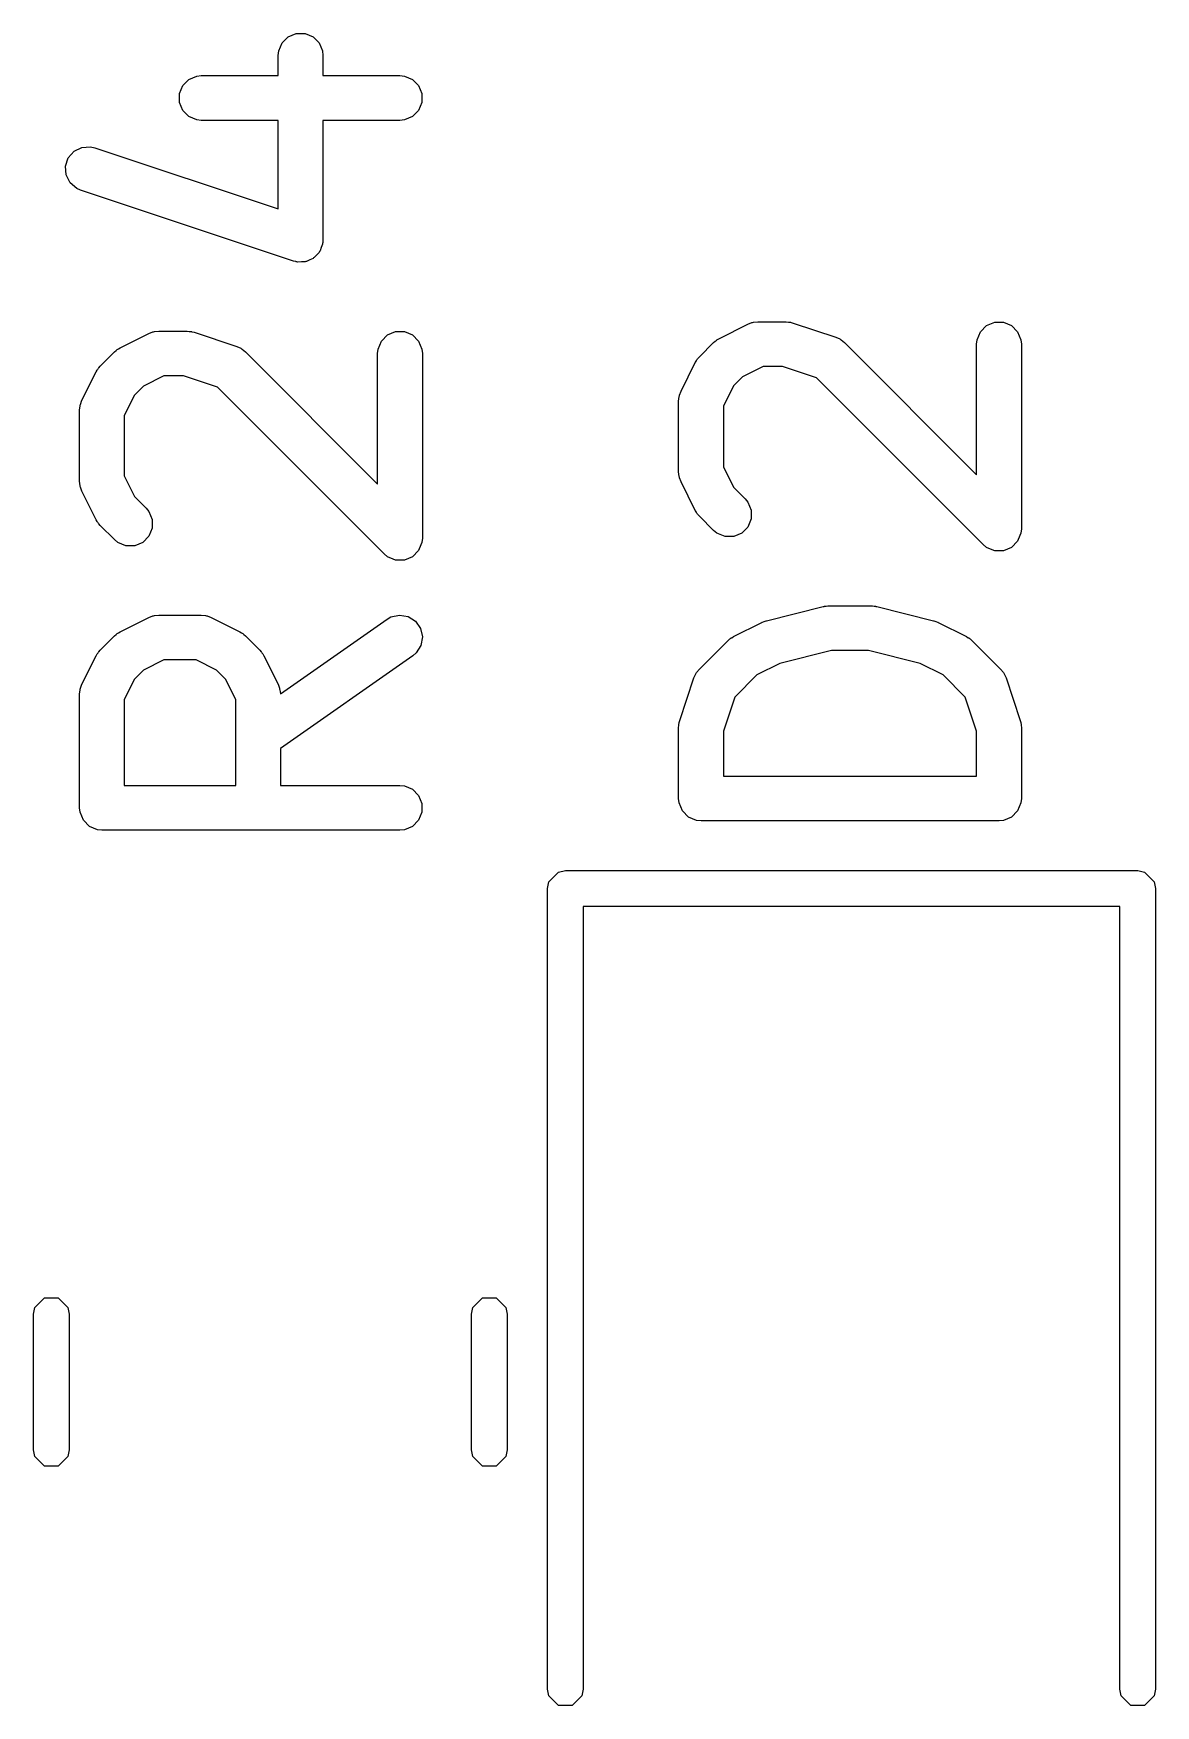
# Model space of a CAD drawing. Header units: inches. Extents: x 1.99 to 4.41, y -4.34 to -2.1.
# Drawn here: x 3.6128 to 3.761, y -3.3605 to -3.1396 of the extents above; entities that cross this region are included whole.
import ezdxf

# ---------------------------------------------------------------- set-up
doc = ezdxf.new("R2010")
doc.units = ezdxf.units.IN
doc.header["$MEASUREMENT"] = 0
doc.layers.add('BLACK', color=250, linetype='CONTINUOUS')

msp = doc.modelspace()

# ---------------------------------------------------------------- linework, layer by layer
at = {"layer": 'BLACK', "linetype": 'CONTINUOUS'}
for p, q in [((3.64645, -3.14008), (3.64751, -3.13964)), ((3.64751, -3.13964), (3.64867, -3.13964)), ((3.64867, -3.13964), (3.64973, -3.14008)), ((3.64514, -3.14254), (3.64519, -3.14196)), ((3.64519, -3.14196), (3.64563, -3.1409)), ((3.64563, -3.1409), (3.64645, -3.14008)), ((3.64973, -3.14008), (3.65055, -3.1409)), ((3.65055, -3.1409), (3.65099, -3.14196)), ((3.65099, -3.14196), (3.65104, -3.14254)), ((3.64514, -3.14521), (3.64514, -3.14254)), ((3.65104, -3.14254), (3.65104, -3.14521)), ((3.63251, -3.14652), (3.63333, -3.14571)), ((3.63333, -3.14571), (3.63439, -3.14527)), ((3.63439, -3.14527), (3.63497, -3.14521)), ((3.63497, -3.14521), (3.64514, -3.14521)), ((3.65104, -3.14521), (3.66121, -3.14521)), ((3.66121, -3.14521), (3.66179, -3.14527)), ((3.66179, -3.14527), (3.66285, -3.14571)), ((3.66285, -3.14571), (3.66367, -3.14652)), ((3.63207, -3.14759), (3.63251, -3.14652)), ((3.63207, -3.14874), (3.63207, -3.14759)), ((3.66367, -3.14652), (3.66411, -3.14759)), ((3.66411, -3.14759), (3.66411, -3.14874)), ((3.63251, -3.1498), (3.63207, -3.14874)), ((3.63333, -3.15062), (3.63251, -3.1498)), ((3.63439, -3.15106), (3.63333, -3.15062)), ((3.66285, -3.15062), (3.66179, -3.15106)), ((3.66367, -3.1498), (3.66285, -3.15062)), ((3.66411, -3.14874), (3.66367, -3.1498)), ((3.63497, -3.15112), (3.63439, -3.15106)), ((3.64514, -3.15112), (3.63497, -3.15112)), ((3.64514, -3.16281), (3.64514, -3.15112)), ((3.66121, -3.15112), (3.65104, -3.15112)), ((3.65104, -3.15112), (3.65104, -3.16691)), ((3.66179, -3.15106), (3.66121, -3.15112)), ((3.6174, -3.15607), (3.61816, -3.1552)), ((3.61816, -3.1552), (3.61919, -3.15469)), ((3.61919, -3.15469), (3.62034, -3.15461)), ((3.62034, -3.15461), (3.6209, -3.15474)), ((3.6209, -3.15474), (3.64514, -3.16281)), ((3.61704, -3.15717), (3.6174, -3.15607)), ((3.61712, -3.15832), (3.61704, -3.15717)), ((3.61764, -3.15935), (3.61712, -3.15832)), ((3.61851, -3.1601), (3.61764, -3.15935)), ((3.61903, -3.16034), (3.61851, -3.1601)), ((3.64716, -3.16971), (3.61903, -3.16034)), ((3.65055, -3.16855), (3.65021, -3.16889)), ((3.65059, -3.16845), (3.65055, -3.16855)), ((3.65066, -3.16837), (3.65059, -3.16845)), ((3.6508, -3.16792), (3.65066, -3.16837)), ((3.65099, -3.16749), (3.6508, -3.16792)), ((3.651, -3.16734), (3.65099, -3.16749)), ((3.65102, -3.16728), (3.651, -3.16734)), ((3.65104, -3.16691), (3.65101, -3.1672)), ((3.65101, -3.1672), (3.65102, -3.16728)), ((3.64744, -3.16978), (3.64716, -3.16971)), ((3.64751, -3.16981), (3.64744, -3.16978)), ((3.64757, -3.16981), (3.64751, -3.16981)), ((3.64772, -3.16984), (3.64757, -3.16981)), ((3.64819, -3.16981), (3.64772, -3.16984)), ((3.64867, -3.16981), (3.64819, -3.16981)), ((3.64876, -3.16977), (3.64867, -3.16981)), ((3.64887, -3.16976), (3.64876, -3.16977)), ((3.64929, -3.16955), (3.64887, -3.16976)), ((3.64973, -3.16937), (3.64929, -3.16955)), ((3.64981, -3.16929), (3.64973, -3.16937)), ((3.6499, -3.16924), (3.64981, -3.16929)), ((3.65021, -3.16889), (3.6499, -3.16924)), ((3.62427, -3.18114), (3.62802, -3.17927)), ((3.62802, -3.17927), (3.62856, -3.17906)), ((3.62856, -3.17906), (3.62867, -3.17905)), ((3.62867, -3.17905), (3.62877, -3.17901)), ((3.62877, -3.17901), (3.62934, -3.17896)), ((3.62934, -3.17896), (3.63309, -3.17896)), ((3.63309, -3.17896), (3.63338, -3.17898)), ((3.63338, -3.17898), (3.63346, -3.17898)), ((3.63346, -3.17898), (3.63356, -3.179)), ((3.63356, -3.179), (3.63367, -3.17901)), ((3.63367, -3.17901), (3.63374, -3.17904)), ((3.63374, -3.17904), (3.63403, -3.17911)), ((3.63403, -3.17911), (3.63965, -3.18098)), ((3.65876, -3.18027), (3.65957, -3.17945)), ((3.65957, -3.17945), (3.66064, -3.17901)), ((3.66064, -3.17901), (3.66179, -3.17901)), ((3.66179, -3.17901), (3.66285, -3.17945)), ((3.66285, -3.17945), (3.66367, -3.18027)), ((3.70341, -3.17991), (3.70716, -3.17804)), ((3.70716, -3.17804), (3.7077, -3.17783)), ((3.7077, -3.17783), (3.7078, -3.17783)), ((3.7078, -3.17783), (3.7079, -3.17778)), ((3.7079, -3.17778), (3.70848, -3.17773)), ((3.70848, -3.17773), (3.71223, -3.17773)), ((3.71223, -3.17773), (3.71252, -3.17776)), ((3.71252, -3.17776), (3.71259, -3.17775)), ((3.71259, -3.17775), (3.7127, -3.17777)), ((3.7127, -3.17777), (3.7128, -3.17778)), ((3.7128, -3.17778), (3.71287, -3.17781)), ((3.71287, -3.17781), (3.71316, -3.17788)), ((3.71316, -3.17788), (3.71878, -3.17975)), ((3.73745, -3.1801), (3.73789, -3.17904)), ((3.73789, -3.17904), (3.73871, -3.17823)), ((3.73871, -3.17823), (3.73977, -3.17778)), ((3.73977, -3.17778), (3.74092, -3.17778)), ((3.74092, -3.17778), (3.74199, -3.17823)), ((3.74199, -3.17823), (3.7428, -3.17904)), ((3.7428, -3.17904), (3.74324, -3.1801)), ((3.62163, -3.18357), (3.6235, -3.1817)), ((3.6235, -3.1817), (3.62373, -3.18151)), ((3.62373, -3.18151), (3.62378, -3.18145)), ((3.62378, -3.18145), (3.62387, -3.18139)), ((3.62387, -3.18139), (3.62395, -3.18133)), ((3.62395, -3.18133), (3.62402, -3.1813)), ((3.62402, -3.1813), (3.62427, -3.18114)), ((3.63965, -3.18098), (3.64018, -3.18122)), ((3.64018, -3.18122), (3.64026, -3.18129)), ((3.64026, -3.18129), (3.64036, -3.18133)), ((3.64036, -3.18133), (3.6408, -3.1817)), ((3.6408, -3.1817), (3.65826, -3.19915)), ((3.65826, -3.18191), (3.65832, -3.18133)), ((3.65832, -3.18133), (3.65876, -3.18027)), ((3.66367, -3.18027), (3.66411, -3.18133)), ((3.66411, -3.18133), (3.66417, -3.18191)), ((3.70076, -3.18234), (3.70264, -3.18047)), ((3.70264, -3.18047), (3.70287, -3.18028)), ((3.70287, -3.18028), (3.70292, -3.18022)), ((3.70292, -3.18022), (3.70301, -3.18017)), ((3.70301, -3.18017), (3.70309, -3.1801)), ((3.70309, -3.1801), (3.70316, -3.18007)), ((3.70316, -3.18007), (3.70341, -3.17991)), ((3.71878, -3.17975), (3.71931, -3.17999)), ((3.71931, -3.17999), (3.71939, -3.18006)), ((3.71939, -3.18006), (3.71949, -3.1801)), ((3.71949, -3.1801), (3.71994, -3.18047)), ((3.71994, -3.18047), (3.73739, -3.19792)), ((3.73739, -3.18068), (3.73745, -3.1801)), ((3.73739, -3.19792), (3.73739, -3.18068)), ((3.74324, -3.1801), (3.7433, -3.18068)), ((3.7433, -3.18068), (3.7433, -3.20505)), ((3.62123, -3.18409), (3.62126, -3.18402)), ((3.62126, -3.18402), (3.62133, -3.18394)), ((3.62133, -3.18394), (3.62139, -3.18385)), ((3.62139, -3.18385), (3.62144, -3.1838)), ((3.62144, -3.1838), (3.62163, -3.18357)), ((3.65826, -3.19915), (3.65826, -3.18191)), ((3.66417, -3.18191), (3.66417, -3.20628)), ((3.69834, -3.18686), (3.70021, -3.18311)), ((3.70021, -3.18311), (3.70037, -3.18286)), ((3.70037, -3.18286), (3.7004, -3.18279)), ((3.7004, -3.18279), (3.70046, -3.18271)), ((3.70046, -3.18271), (3.70052, -3.18262)), ((3.70052, -3.18262), (3.70058, -3.18257)), ((3.70058, -3.18257), (3.70076, -3.18234)), ((3.70917, -3.18363), (3.70648, -3.18498)), ((3.71175, -3.18363), (3.70917, -3.18363)), ((3.71625, -3.18514), (3.71175, -3.18363)), ((3.6192, -3.18809), (3.62108, -3.18434)), ((3.62108, -3.18434), (3.62123, -3.18409)), ((3.62734, -3.18621), (3.62614, -3.18741)), ((3.63004, -3.18486), (3.62734, -3.18621)), ((3.63261, -3.18486), (3.63004, -3.18486)), ((3.63712, -3.18636), (3.63261, -3.18486)), ((3.70528, -3.18618), (3.70393, -3.18888)), ((3.70648, -3.18498), (3.70528, -3.18618)), ((3.73826, -3.20714), (3.71625, -3.18514)), ((3.619, -3.18863), (3.6192, -3.18809)), ((3.62614, -3.18741), (3.6248, -3.1901)), ((3.65913, -3.20837), (3.63712, -3.18636)), ((3.69802, -3.18818), (3.69808, -3.1876)), ((3.69802, -3.19755), (3.69802, -3.18818)), ((3.69808, -3.1876), (3.69812, -3.18751)), ((3.69812, -3.18751), (3.69813, -3.1874)), ((3.69813, -3.1874), (3.69834, -3.18686)), ((3.61889, -3.18941), (3.61895, -3.18883)), ((3.61889, -3.19878), (3.61889, -3.18941)), ((3.61895, -3.18883), (3.61899, -3.18873)), ((3.61899, -3.18873), (3.619, -3.18863)), ((3.6248, -3.1901), (3.6248, -3.19808)), ((3.70393, -3.18888), (3.70393, -3.19686)), ((3.70393, -3.19686), (3.70528, -3.19955)), ((3.61895, -3.19936), (3.61889, -3.19878)), ((3.61899, -3.19946), (3.61895, -3.19936)), ((3.619, -3.19956), (3.61899, -3.19946)), ((3.6248, -3.19808), (3.62614, -3.20078)), ((3.69808, -3.19813), (3.69802, -3.19755)), ((3.69812, -3.19823), (3.69808, -3.19813)), ((3.69813, -3.19833), (3.69812, -3.19823)), ((3.69834, -3.19887), (3.69813, -3.19833)), ((3.70021, -3.20262), (3.69834, -3.19887)), ((3.6192, -3.2001), (3.619, -3.19956)), ((3.62108, -3.20385), (3.6192, -3.2001)), ((3.62614, -3.20078), (3.62768, -3.20232)), ((3.70528, -3.19955), (3.70681, -3.20109)), ((3.70681, -3.20109), (3.70718, -3.20154)), ((3.70718, -3.20154), (3.70762, -3.2026)), ((3.62123, -3.2041), (3.62108, -3.20385)), ((3.62768, -3.20232), (3.62805, -3.20277)), ((3.62805, -3.20277), (3.62849, -3.20383)), ((3.62849, -3.20383), (3.62849, -3.20498)), ((3.70037, -3.20287), (3.70021, -3.20262)), ((3.7004, -3.20294), (3.70037, -3.20287)), ((3.70046, -3.20302), (3.7004, -3.20294)), ((3.70052, -3.20311), (3.70046, -3.20302)), ((3.70058, -3.20316), (3.70052, -3.20311)), ((3.70076, -3.20339), (3.70058, -3.20316)), ((3.70264, -3.20527), (3.70076, -3.20339)), ((3.70762, -3.20375), (3.70718, -3.20482)), ((3.70762, -3.2026), (3.70762, -3.20375)), ((3.62126, -3.20417), (3.62123, -3.2041)), ((3.62133, -3.20425), (3.62126, -3.20417)), ((3.62139, -3.20434), (3.62133, -3.20425)), ((3.62144, -3.20439), (3.62139, -3.20434)), ((3.62163, -3.20462), (3.62144, -3.20439)), ((3.6235, -3.20649), (3.62163, -3.20462)), ((3.62805, -3.20605), (3.62723, -3.20686)), ((3.62849, -3.20498), (3.62805, -3.20605)), ((3.70309, -3.20563), (3.70264, -3.20527)), ((3.70415, -3.20607), (3.70309, -3.20563)), ((3.7053, -3.20607), (3.70415, -3.20607)), ((3.70637, -3.20563), (3.7053, -3.20607)), ((3.70718, -3.20482), (3.70637, -3.20563)), ((3.74311, -3.20594), (3.7428, -3.20669)), ((3.74324, -3.20563), (3.74311, -3.20594)), ((3.7433, -3.20505), (3.74324, -3.20563)), ((3.62395, -3.20686), (3.6235, -3.20649)), ((3.62502, -3.2073), (3.62395, -3.20686)), ((3.62617, -3.2073), (3.62502, -3.2073)), ((3.62723, -3.20686), (3.62617, -3.2073)), ((3.66367, -3.20792), (3.66285, -3.20874)), ((3.66398, -3.20717), (3.66367, -3.20792)), ((3.66411, -3.20686), (3.66398, -3.20717)), ((3.66417, -3.20628), (3.66411, -3.20686)), ((3.73871, -3.20751), (3.73826, -3.20714)), ((3.73946, -3.20782), (3.73871, -3.20751)), ((3.73977, -3.20795), (3.73946, -3.20782)), ((3.74092, -3.20795), (3.73977, -3.20795)), ((3.73977, -3.20795), (3.73977, -3.20795)), ((3.74199, -3.20751), (3.74092, -3.20795)), ((3.7428, -3.20669), (3.74199, -3.20751)), ((3.65957, -3.20874), (3.65913, -3.20837)), ((3.66033, -3.20905), (3.65957, -3.20874)), ((3.66064, -3.20918), (3.66033, -3.20905)), ((3.66179, -3.20918), (3.66064, -3.20918)), ((3.66064, -3.20918), (3.66064, -3.20918)), ((3.66285, -3.20874), (3.66179, -3.20918)), ((3.62427, -3.21864), (3.62802, -3.21676)), ((3.62802, -3.21676), (3.62856, -3.21656)), ((3.62856, -3.21656), (3.62867, -3.21655)), ((3.62867, -3.21655), (3.62877, -3.21651)), ((3.62877, -3.21651), (3.62934, -3.21645)), ((3.62934, -3.21645), (3.63497, -3.21645)), ((3.63497, -3.21645), (3.63554, -3.21651)), ((3.63554, -3.21651), (3.63564, -3.21655)), ((3.63564, -3.21655), (3.63575, -3.21656)), ((3.63575, -3.21656), (3.63629, -3.21676)), ((3.63629, -3.21676), (3.64004, -3.21864)), ((3.64541, -3.22686), (3.65952, -3.21698)), ((3.65952, -3.21698), (3.66002, -3.2167)), ((3.66002, -3.2167), (3.66115, -3.21645)), ((3.66115, -3.21645), (3.66228, -3.21665)), ((3.66228, -3.21665), (3.66326, -3.21727)), ((3.70963, -3.21719), (3.71713, -3.21531)), ((3.71713, -3.21531), (3.71723, -3.2153)), ((3.71723, -3.2153), (3.71727, -3.21528)), ((3.71727, -3.21528), (3.71749, -3.21526)), ((3.71749, -3.21526), (3.71771, -3.21523)), ((3.71771, -3.21523), (3.71775, -3.21523)), ((3.71775, -3.21523), (3.71785, -3.21522)), ((3.71785, -3.21522), (3.72347, -3.21522)), ((3.72347, -3.21522), (3.72357, -3.21523)), ((3.72357, -3.21523), (3.72362, -3.21523)), ((3.72362, -3.21523), (3.72383, -3.21526)), ((3.72383, -3.21526), (3.72405, -3.21528)), ((3.72405, -3.21528), (3.72409, -3.2153)), ((3.72409, -3.2153), (3.72419, -3.21531)), ((3.72419, -3.21531), (3.73169, -3.21719)), ((3.62163, -3.22107), (3.6235, -3.21919)), ((3.6235, -3.21919), (3.62373, -3.219)), ((3.62373, -3.219), (3.62378, -3.21895)), ((3.62378, -3.21895), (3.62387, -3.21889)), ((3.62387, -3.21889), (3.62395, -3.21882)), ((3.62395, -3.21882), (3.62402, -3.21879)), ((3.62402, -3.21879), (3.62427, -3.21864)), ((3.64004, -3.21864), (3.64028, -3.21879)), ((3.64028, -3.21879), (3.64036, -3.21882)), ((3.64036, -3.21882), (3.64044, -3.21889)), ((3.64044, -3.21889), (3.64053, -3.21895)), ((3.64053, -3.21895), (3.64058, -3.219)), ((3.64058, -3.219), (3.6408, -3.21919)), ((3.6408, -3.21919), (3.64268, -3.22107)), ((3.66326, -3.21727), (3.66392, -3.21821)), ((3.66392, -3.21821), (3.66417, -3.21934)), ((3.66417, -3.21934), (3.66397, -3.22047)), ((3.70503, -3.21944), (3.70528, -3.21928)), ((3.70528, -3.21928), (3.70903, -3.21741)), ((3.70903, -3.21741), (3.70907, -3.21739)), ((3.70907, -3.21739), (3.70909, -3.21738)), ((3.70909, -3.21738), (3.70933, -3.21729)), ((3.70933, -3.21729), (3.70957, -3.2172)), ((3.70957, -3.2172), (3.70959, -3.2172)), ((3.70959, -3.2172), (3.70963, -3.21719)), ((3.73169, -3.21719), (3.73173, -3.2172)), ((3.73173, -3.2172), (3.73175, -3.2172)), ((3.73175, -3.2172), (3.73199, -3.21729)), ((3.73199, -3.21729), (3.73223, -3.21738)), ((3.73223, -3.21738), (3.73225, -3.21739)), ((3.73225, -3.21739), (3.73229, -3.21741)), ((3.73229, -3.21741), (3.73604, -3.21928)), ((3.73604, -3.21928), (3.73629, -3.21944)), ((3.62123, -3.22158), (3.62126, -3.22151)), ((3.62126, -3.22151), (3.62133, -3.22143)), ((3.62133, -3.22143), (3.62139, -3.22134)), ((3.62139, -3.22134), (3.62144, -3.22129)), ((3.62144, -3.22129), (3.62163, -3.22107)), ((3.64268, -3.22107), (3.64286, -3.22129)), ((3.64286, -3.22129), (3.64292, -3.22134)), ((3.64292, -3.22134), (3.64298, -3.22143)), ((3.64298, -3.22143), (3.64305, -3.22151)), ((3.64305, -3.22151), (3.64308, -3.22158)), ((3.66335, -3.22145), (3.66291, -3.22182)), ((3.66397, -3.22047), (3.66335, -3.22145)), ((3.70076, -3.22359), (3.70451, -3.21984)), ((3.70451, -3.21984), (3.70474, -3.21965)), ((3.70474, -3.21965), (3.70479, -3.21959)), ((3.70479, -3.21959), (3.70488, -3.21954)), ((3.70488, -3.21954), (3.70496, -3.21947)), ((3.70496, -3.21947), (3.70503, -3.21944)), ((3.71821, -3.22113), (3.71138, -3.22284)), ((3.72311, -3.22113), (3.71821, -3.22113)), ((3.72994, -3.22284), (3.72311, -3.22113)), ((3.73629, -3.21944), (3.73636, -3.21947)), ((3.73636, -3.21947), (3.73644, -3.21954)), ((3.73644, -3.21954), (3.73653, -3.21959)), ((3.73653, -3.21959), (3.73658, -3.21965)), ((3.73658, -3.21965), (3.73681, -3.21984)), ((3.73681, -3.21984), (3.74056, -3.22359)), ((3.6192, -3.22558), (3.62108, -3.22183)), ((3.62108, -3.22183), (3.62123, -3.22158)), ((3.62734, -3.22371), (3.62614, -3.2249)), ((3.63004, -3.22236), (3.62734, -3.22371)), ((3.63427, -3.22236), (3.63004, -3.22236)), ((3.63697, -3.22371), (3.63427, -3.22236)), ((3.63816, -3.2249), (3.63697, -3.22371)), ((3.64308, -3.22158), (3.64323, -3.22183)), ((3.64323, -3.22183), (3.64511, -3.22558)), ((3.66291, -3.22182), (3.64542, -3.23406)), ((3.7004, -3.22403), (3.70076, -3.22359)), ((3.71138, -3.22284), (3.70835, -3.22435)), ((3.73297, -3.22435), (3.72994, -3.22284)), ((3.74056, -3.22359), (3.74093, -3.22403)), ((3.619, -3.22612), (3.6192, -3.22558)), ((3.62614, -3.2249), (3.6248, -3.2276)), ((3.63951, -3.2276), (3.63816, -3.2249)), ((3.64511, -3.22558), (3.64531, -3.22612)), ((3.69818, -3.23037), (3.70005, -3.22474)), ((3.70005, -3.22474), (3.70029, -3.22421)), ((3.70029, -3.22421), (3.70036, -3.22413)), ((3.70036, -3.22413), (3.7004, -3.22403)), ((3.70835, -3.22435), (3.70543, -3.22727)), ((3.73589, -3.22727), (3.73297, -3.22435)), ((3.74093, -3.22403), (3.74097, -3.22413)), ((3.74097, -3.22413), (3.74104, -3.22421)), ((3.74104, -3.22421), (3.74127, -3.22474)), ((3.74127, -3.22474), (3.74315, -3.23037)), ((3.61889, -3.2269), (3.61895, -3.22633)), ((3.61889, -3.2419), (3.61889, -3.2269)), ((3.61895, -3.22633), (3.61899, -3.22623)), ((3.61899, -3.22623), (3.619, -3.22612)), ((3.6248, -3.2276), (3.6248, -3.23895)), ((3.63951, -3.23895), (3.63951, -3.2276)), ((3.64531, -3.22612), (3.64532, -3.22623)), ((3.64532, -3.22623), (3.64536, -3.22633)), ((3.64536, -3.22633), (3.64541, -3.22686)), ((3.70543, -3.22727), (3.70393, -3.23178)), ((3.73739, -3.23178), (3.73589, -3.22727)), ((3.69811, -3.23065), (3.69818, -3.23037)), ((3.74315, -3.23037), (3.74321, -3.23065)), ((3.69802, -3.2313), (3.69805, -3.23101)), ((3.69802, -3.24067), (3.69802, -3.2313)), ((3.69805, -3.23093), (3.69807, -3.23083)), ((3.69805, -3.23101), (3.69805, -3.23093)), ((3.69807, -3.23083), (3.69808, -3.23072)), ((3.69808, -3.23072), (3.69811, -3.23065)), ((3.70393, -3.23178), (3.70393, -3.23772)), ((3.73739, -3.23772), (3.73739, -3.23178)), ((3.74321, -3.23065), (3.74324, -3.23072)), ((3.74324, -3.23072), (3.74325, -3.23083)), ((3.74325, -3.23083), (3.74328, -3.23093)), ((3.74328, -3.23093), (3.74327, -3.23101)), ((3.74327, -3.23101), (3.7433, -3.2313)), ((3.7433, -3.2313), (3.7433, -3.24067)), ((3.64542, -3.23406), (3.64542, -3.23895)), ((3.6248, -3.23895), (3.63951, -3.23895)), ((3.64542, -3.23895), (3.66121, -3.23895)), ((3.66121, -3.23895), (3.66179, -3.239)), ((3.66179, -3.239), (3.66285, -3.23945)), ((3.70393, -3.23772), (3.73739, -3.23772)), ((3.66285, -3.23945), (3.66367, -3.24026)), ((3.66367, -3.24026), (3.66411, -3.24132)), ((3.66411, -3.24132), (3.66411, -3.24248)), ((3.69808, -3.24125), (3.69802, -3.24067)), ((3.69852, -3.24231), (3.69808, -3.24125)), ((3.74324, -3.24125), (3.7428, -3.24231)), ((3.7433, -3.24067), (3.74324, -3.24125)), ((3.61895, -3.24248), (3.61889, -3.2419)), ((3.61939, -3.24354), (3.61895, -3.24248)), ((3.6202, -3.24436), (3.61939, -3.24354)), ((3.66367, -3.24354), (3.66285, -3.24436)), ((3.66411, -3.24248), (3.66367, -3.24354)), ((3.69934, -3.24313), (3.69852, -3.24231)), ((3.7004, -3.24357), (3.69934, -3.24313)), ((3.70098, -3.24363), (3.7004, -3.24357)), ((3.74035, -3.24363), (3.70098, -3.24363)), ((3.74092, -3.24357), (3.74035, -3.24363)), ((3.74199, -3.24313), (3.74092, -3.24357)), ((3.7428, -3.24231), (3.74199, -3.24313)), ((3.62127, -3.2448), (3.6202, -3.24436)), ((3.62184, -3.24485), (3.62127, -3.2448)), ((3.66121, -3.24485), (3.62184, -3.24485)), ((3.66179, -3.2448), (3.66121, -3.24485)), ((3.66285, -3.24436), (3.66179, -3.2448)), ((3.68217, -3.25038), (3.68307, -3.2502)), ((3.68307, -3.2502), (3.75866, -3.2502)), ((3.75866, -3.2502), (3.75957, -3.25038)), ((3.68071, -3.25256), (3.68089, -3.25166)), ((3.68089, -3.25166), (3.68217, -3.25038)), ((3.75957, -3.25038), (3.76084, -3.25166)), ((3.76084, -3.25166), (3.76102, -3.25256)), ((3.68071, -3.35827), (3.68071, -3.25256)), ((3.76102, -3.25256), (3.76102, -3.35827)), ((3.7563, -3.25492), (3.68543, -3.25492)), ((3.68543, -3.25492), (3.68543, -3.35827)), ((3.7563, -3.35827), (3.7563, -3.25492)), ((3.61298, -3.30787), (3.61425, -3.30659)), ((3.61425, -3.30659), (3.61606, -3.30659)), ((3.61606, -3.30659), (3.61734, -3.30787)), ((3.67085, -3.30787), (3.67213, -3.30659)), ((3.67213, -3.30659), (3.67394, -3.30659)), ((3.67394, -3.30659), (3.67521, -3.30787)), ((3.6128, -3.30878), (3.61298, -3.30787)), ((3.6128, -3.32666), (3.6128, -3.30878)), ((3.61734, -3.30787), (3.61752, -3.30878)), ((3.61752, -3.30878), (3.61752, -3.32666)), ((3.67067, -3.30878), (3.67085, -3.30787)), ((3.67067, -3.32666), (3.67067, -3.30878)), ((3.67521, -3.30787), (3.67539, -3.30878)), ((3.67539, -3.30878), (3.67539, -3.32666)), ((3.61298, -3.32756), (3.6128, -3.32666)), ((3.61425, -3.32884), (3.61298, -3.32756)), ((3.61734, -3.32756), (3.61606, -3.32884)), ((3.61752, -3.32666), (3.61734, -3.32756)), ((3.67085, -3.32756), (3.67067, -3.32666)), ((3.67213, -3.32884), (3.67085, -3.32756)), ((3.67521, -3.32756), (3.67394, -3.32884)), ((3.67539, -3.32666), (3.67521, -3.32756)), ((3.61606, -3.32884), (3.61425, -3.32884)), ((3.67394, -3.32884), (3.67213, -3.32884)), ((3.68089, -3.35917), (3.68071, -3.35827)), ((3.68543, -3.35827), (3.68525, -3.35917)), ((3.75648, -3.35917), (3.7563, -3.35827)), ((3.76102, -3.35827), (3.76084, -3.35917)), ((3.68217, -3.36045), (3.68089, -3.35917)), ((3.68397, -3.36045), (3.68217, -3.36045)), ((3.68525, -3.35917), (3.68397, -3.36045)), ((3.75776, -3.36045), (3.75648, -3.35917)), ((3.75957, -3.36045), (3.75776, -3.36045)), ((3.76084, -3.35917), (3.75957, -3.36045))]:
    msp.add_line(p, q, dxfattribs=at)

doc.saveas('drawing.dxf')
